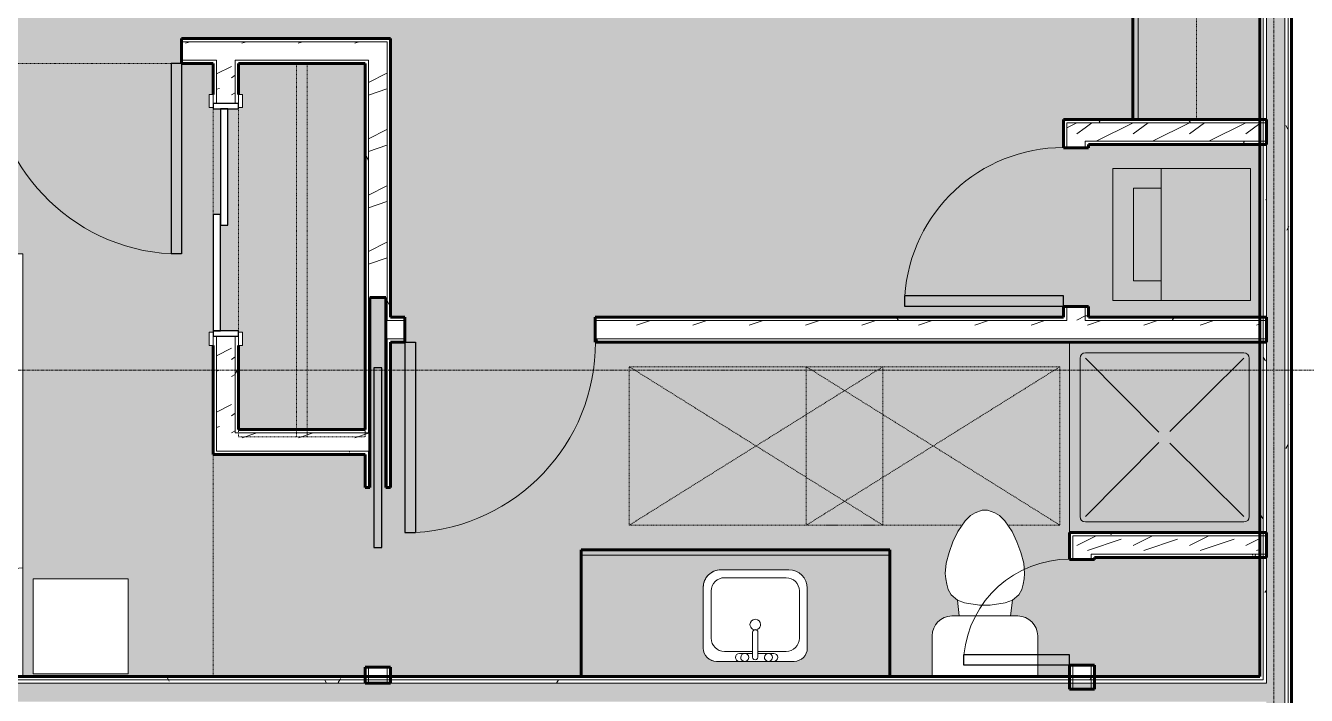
# Model space of a CAD drawing. Header units: inches. Extents: x -4105 to -1989, y 10980 to 12341.
# Drawn here: x -3717.5 to -3475.2, y 11125.6 to 11252.4 of the extents above; entities that cross this region are included whole.
import ezdxf

# ---------------------------------------------------------------- set-up
doc = ezdxf.new("R2010")
doc.units = ezdxf.units.IN
doc.header["$MEASUREMENT"] = 0
doc.linetypes.add('Dash', pattern=[0.25, 0.125, -0.125])
doc.linetypes.add('Grid Line 1_2_', pattern=[0.875, 0.5, -0.125, 0.125, -0.125])
for name, color, linetype, lineweight in [('0-1', 7, 'Continuous', 5), ('0-2', 7, 'Continuous', 9), ('A-AREA-PATT-2', 41, 'Continuous', 9), ('A-DOOR-1', 7, 'Continuous', 9), ('A-DOOR-2', 50, 'Continuous', 30), ('A-DOOR-FRAM-1', 50, 'Continuous', 30), ('A-GENM-HDLN-1', 7, 'Dash', 9), ('A-WALL', 113, 'Continuous', 18), ('A-WALL-2', 250, 'Continuous', 60), ('A-WALL-3', 10, 'Continuous', 18), ('A-WALL-PATT-1', 7, 'Continuous', 9), ('A-WALL-PATT-2', 253, 'Continuous', 9), ('A-WALL-PATT-4', 111, 'Continuous', 9), ('I-FURN-1', 7, 'Continuous', 9), ('I-FURN-HDLN-1', 7, 'Dash', 9), ('I-WALL-2', 2, 'Continuous', 60), ('P-SANR-FIXT-1', 55, 'Continuous', 9), ('P-SANR-FIXT-2', 7, 'Continuous', 9), ('Q-CASE-1', 9, 'Continuous', 9), ('Q-CASE-2', 250, 'Continuous', 60), ('Q-CASE-3', 7, 'Continuous', 9), ('Q-CASE-HDLN-1', 7, 'Dash', 9), ('S-GRID-1', 1, 'Grid Line 1_2_', 9)]:
    doc.layers.add(name, color=color, linetype=linetype, lineweight=lineweight)
pattern_1 = [(0, (0, 0), (20.48, 5.12), [0.845, -14.515, 0.845, -14.515, -81.92]), (0, (0, 0), (20.48, 5.12), [-30.72, 0.845, -29.875, 0.845, -14.515, -35.84]), (0, (0, 0), (20.48, 5.12), [-76.8, 0.845, -9.395, 0.845, -24.755]), (120, (7.68, 2.56), (-14.67405, 15.1762003), [0.845, -14.515, 0.845, -14.515, -81.92]), (120, (7.68, 2.56), (-14.67405, 15.1762003), [-30.72, 0.845, -29.875, 0.845, -14.515, -35.84]), (120, (7.68, 2.56), (-14.67405, 15.1762003), [-76.8, 0.845, -9.395, 0.845, -24.755]), (240, (10.24, 12.8), (-5.80595, -20.2962003), [0.845, -14.515, 0.845, -14.515, -81.92]), (240, (10.24, 12.8), (-5.80595, -20.2962003), [-30.72, 0.845, -29.875, 0.845, -14.515, -35.84]), (240, (10.24, 12.8), (-5.80595, -20.2962003), [-76.8, 0.845, -9.395, 0.845, -24.755])]
pattern_2 = [(216.87, (4.265, 10.662), (31.9871619, 21.32545714), [5.331, -47.981]), (206.565, (10.662, 7.464), (-10.662476, -10.6620098), [11.921, -11.921]), (198.435, (10.662, 2.132), (-21.32449365, -10.6625869), [6.744, -26.974])]
pattern_3 = [(161.57, (0.32, 0.32), (-2.560496185, -0.000537386), [0, -18.214, 2.022, 0]), (18.43, (-0.32, 0.32), (-2.560496185, 0.000537386), [0, -18.214, 2.022, 0]), (108.43, (0.32, 0.32), (1.27922091, -6.400876726), [6.07, -14.166]), (71.57, (-0.32, 0.32), (1.27922091, 6.400876726), [6.07, -14.166])]

# ---------------------------------------------------------------- blocks, each defined once
blk = doc.blocks.new('Single-Flush - 36_ x 84_-1372824-ENLARGED FLOOR PLAN - 3RD FLOOR PLAN - EAST')
at = {"layer": 'A-DOOR-1'}
blk.add_arc((18, -2.38), 36.07, 180, 266.8211, dxfattribs=at)
at = {"layer": 'A-DOOR-2'}
for p, q in [((16, -2.38), (16, -38.39)), ((18, -2.38), (16, -2.38)), ((18, -2.38), (18, -38.39)), ((18, -38.39), (16, -38.39))]:
    blk.add_line(p, q, dxfattribs=at)
blk = doc.blocks.new('Single-Flush - 36_ x 84_-1372839-ENLARGED FLOOR PLAN - 3RD FLOOR PLAN - EAST')
at = {"layer": 'A-DOOR-1'}
blk.add_arc((18, 2.37), 36.07, 93.1789, 180, dxfattribs=at)
at = {"layer": 'A-DOOR-2'}
for p, q in [((16, 2.37), (16, 38.39)), ((18, 38.39), (16, 38.39)), ((18, 2.37), (18, 38.39)), ((18, 2.37), (16, 2.37))]:
    blk.add_line(p, q, dxfattribs=at)
blk = doc.blocks.new('FOLDING_SLIDING CLOSET - 42_ x 80_-1372832-ENLARGED FLOOR PLAN - 3RD FLOOR PLAN - EAST')
at = {"layer": 'A-DOOR-1'}
for p, q in [((-21.25, 3), (-23.75, 3)), ((-23.75, 3), (-23.75, 2.25)), ((-21.25, 2.25), (-21.25, 3)), ((23.75, 3), (21.25, 3)), ((21.25, 3), (21.25, 2.25)), ((23.75, 2.25), (23.75, 3)), ((-23.75, 2.25), (-21.25, 2.25)), ((21.25, 2.25), (23.75, 2.25)), ((-21.25, -2.5), (-23.75, -2.5)), ((-23.75, -2.5), (-23.75, -3.25)), ((-23.75, -3.25), (-21.25, -3.25)), ((-21.25, -3.25), (-21.25, -2.5)), ((23.75, -2.5), (21.25, -2.5)), ((21.25, -2.5), (21.25, -3.25)), ((21.25, -3.25), (23.75, -3.25)), ((23.75, -3.25), (23.75, -2.5))]:
    blk.add_line(p, q, dxfattribs=at)
at = {"layer": 'A-DOOR-2'}
for p, q in [((1, 2.25), (-21, 2.25)), ((-21, 2.25), (-21, 0.87)), ((-21, 0.87), (1, 0.87)), ((21, 0.87), (-1, 0.87)), ((-1, 0.87), (-1, -0.5)), ((1, 0.87), (1, 2.25)), ((21, -0.5), (21, 0.87)), ((-1, -0.5), (21, -0.5))]:
    blk.add_line(p, q, dxfattribs=at)
at = {"layer": 'A-DOOR-FRAM-1'}
for p, q in [((-21, 2.25), (-22, 2.25)), ((-22, 2.25), (-22, -2.5)), ((-21, -2.5), (-21, 2.25)), ((21, 2.25), (21, -2.5)), ((22, 2.25), (21, 2.25)), ((22, -2.5), (22, 2.25)), ((-22, -2.5), (-21, -2.5)), ((21, -2.5), (22, -2.5))]:
    blk.add_line(p, q, dxfattribs=at)
blk = doc.blocks.new('Bed-Standard - King 78_ x 80_-1242963-ENLARGED FLOOR PLAN - 3RD FLOOR PLAN - EAST')
at = {"layer": 'I-FURN-1'}
for p, q in [((-28.31, 38.2), (-28.31, -41.8)), ((49.69, -41.8), (49.69, 38.2)), ((-25.31, 36.2), (-25.31, 24.2)), ((-25.31, 36.2), (46.69, 36.2)), ((46.69, 36.2), (46.69, 24.2)), ((49.69, 24.2), (-28.31, 17.63)), ((-25.31, 24.2), (46.69, 24.2)), ((-28.31, -41.8), (49.69, -41.8))]:
    blk.add_line(p, q, dxfattribs=at)
at = {"layer": 'I-FURN-HDLN-1'}
for p, q in [((-64.31, 38.2), (-64.31, -3.8)), ((73.69, -77.8), (73.69, 38.2)), ((-64.31, -49.21), (-64.31, -69.21)), ((-58.31, -77.8), (-22.31, -77.8))]:
    blk.add_line(p, q, dxfattribs=at)
blk = doc.blocks.new('Table-Night Stand - 18_ x 18_ x 24_-1352623-ENLARGED FLOOR PLAN - 3RD FLOOR PLAN - EAST')
at = {"layer": 'I-FURN-1'}
for p, q in [((18.15, 18), (0.15, 18)), ((0.15, 18), (0.15, 0)), ((18.15, 0), (18.15, 18)), ((0.15, 0), (18.15, 0))]:
    blk.add_line(p, q, dxfattribs=at)
blk = doc.blocks.new('Stacked Washer and Dryer - 26_x25_ - Private-1372850-ENLARGED FLOOR PLAN - 3RD FLOOR PLAN - EAST')
at = {"layer": 'P-SANR-FIXT-1'}
blk.add_hatch(color=256, dxfattribs=at).paths.add_polyline_path([(26, 12.5), (0, 12.5), (0, -12.5), (26, -12.5)], flags=0)
at = {"layer": 'P-SANR-FIXT-2'}
for p, q in [((0, 12.5), (26, 12.5)), ((0, 12.5), (0, -12.5)), ((16.90625, -12.5), (16.90625, 12.5)), ((26, 12.5), (26, -12.5)), ((22.09375, 8.75), (16.90625, 8.75)), ((22.09375, -8.75), (22.09375, 8.75)), ((16.90625, -8.75), (22.09375, -8.75)), ((26, -12.5), (0, -12.5))]:
    blk.add_line(p, q, dxfattribs=at)
blk = doc.blocks.new('OD_CW_Closet - OD_CW_Closet-1912361-ENLARGED FLOOR PLAN - 3RD FLOOR PLAN - EAST')
at = {"layer": 'Q-CASE-HDLN-1'}
for p, q in [((71.4, 24), (0.74, 24)), ((0.74, 24), (0.74, 0)), ((71.4, 0), (71.4, 24)), ((0.74, 13), (71.4, 13)), ((0.74, 11), (71.4, 11)), ((0.74, 0), (6.57, 0)), ((9.32, 0), (51.32, 0)), ((54.07, 0), (71.4, 0))]:
    blk.add_line(p, q, dxfattribs=at)
blk = doc.blocks.new('Pocket_Door_2385 - 34_ x 80_-1722045-ENLARGED FLOOR PLAN - 3RD FLOOR PLAN - EAST')
at = {"layer": 'A-DOOR-2'}
for p, q in [((-39.67, 0.75), (-39.67, -0.75)), ((-5.67, 0.75), (-39.67, 0.75)), ((-5.67, -0.75), (-5.67, 0.75)), ((-39.67, -0.75), (-5.67, -0.75))]:
    blk.add_line(p, q, dxfattribs=at)
blk = doc.blocks.new('Single-Flush - 30_ x 80_-1421383-ENLARGED FLOOR PLAN - 3RD FLOOR PLAN - EAST')
at = {"layer": 'A-DOOR-1'}
blk.add_arc((15, -2.375), 30.067, 180, 266.18593, dxfattribs=at)
at = {"layer": 'A-DOOR-2'}
for p, q in [((13, -2.375), (13, -32.375)), ((15, -2.375), (13, -2.375)), ((15, -2.375), (15, -32.375)), ((15, -32.375), (13, -32.375))]:
    blk.add_line(p, q, dxfattribs=at)
blk = doc.blocks.new('M_Sink Vanity-Square - 500 x 440mm-1352614-ENLARGED FLOOR PLAN - 3RD FLOOR PLAN - EAST')
at = {"layer": 'P-SANR-FIXT-2'}
for p, q in [((7.96, 7.09), (-6.72, 7.09)), ((7.96, 7.09), (-6.72, 7.09)), ((0.12, 5.22), (-5.22, 5.22)), ((3.62, 7.09), (-2.88, 7.09)), ((-2.88, 5.59), (0.12, 5.59)), ((0.12, 6.33), (0.12, 1.59)), ((1.12, 6.33), (1.12, 1.59)), ((1.12, 5.59), (3.62, 5.59)), ((6.46, 5.22), (1.12, 5.22)), ((-9.22, 4.59), (-9.22, -6.73)), ((-9.22, 4.59), (-9.22, -6.73)), ((-7.72, 2.72), (-7.72, -6.23)), ((8.96, -6.23), (8.96, 2.72)), ((10.46, -6.91), (10.46, 4.59)), ((10.46, -6.91), (10.46, 4.59)), ((-5.22, -8.73), (6.46, -8.73)), ((-5.72, -10.23), (7.14, -10.23)), ((-5.72, -10.23), (7.14, -10.23))]:
    blk.add_line(p, q, dxfattribs=at)
for centre, radius, start, end in [((-6.72, 4.59), 2.5, 90, 180), ((-6.72, 4.59), 2.5, 90, 180), ((-5.22, 2.72), 2.5, 90, 180), ((-2.88, 6.34), 0.75, 90, 270), ((-1.88, 6.34), 0.75, 360, 180), ((-1.88, 6.34), 0.75, 180, 0), ((0.62, 6.33), 0.5, 360, 180), ((2.62, 6.34), 0.75, 360, 180), ((2.62, 6.34), 0.75, 180, 360), ((3.62, 6.34), 0.75, 270, 90), ((6.46, 2.72), 2.5, 0, 90), ((7.96, 4.59), 2.5, 0, 90), ((7.96, 4.59), 2.5, 360, 90), ((0.62, 0.13), 1, 360, 180), ((0.62, 0.13), 1, 180, 0), ((0.62, 1.59), 0.5, 180, 0), ((-5.72, -6.73), 3.5, 180, 270), ((-5.72, -6.73), 3.5, 180, 270), ((-5.22, -6.23), 2.5, 180, 270), ((6.46, -6.23), 2.5, 270, 0), ((7.14, -6.91), 3.32, 270, 360), ((7.14, -6.91), 3.32, 270, 0)]:
    blk.add_arc(centre, radius, start, end, dxfattribs=at)
blk = doc.blocks.new('Toilet-Domestic-3D - Toilet-Domestic-3D-V18-ENLARGED FLOOR PLAN - 3RD FLOOR PLAN - EAST')
at = {"layer": 'P-SANR-FIXT-2'}
for p, q in [((-5.13, 8), (-3.74, 10)), ((-3.74, 10), (-2.74, 11)), ((-2.74, 11), (-1.87, 11.5)), ((-1.87, 11.5), (-0.5, 12)), ((-0.5, 12), (0.5, 12)), ((0.5, 12), (1.87, 11.5)), ((1.87, 11.5), (2.74, 11)), ((2.74, 11), (3.74, 10)), ((3.74, 10), (5.13, 8)), ((-6.06, 6), (-5.13, 8)), ((5.13, 8), (6.06, 6)), ((-6.79, 4), (-6.06, 6)), ((6.06, 6), (6.79, 4)), ((-7.33, 1.99), (-6.79, 4)), ((6.79, 4), (7.33, 1.99)), ((-7.5, 0), (-7.33, 1.99)), ((7.33, 1.99), (7.5, 0)), ((-7.41, -1), (-7.5, 0)), ((-7.24, -2), (-7.41, -1)), ((-6.97, -3), (-7.24, -2)), ((7.24, -2), (6.97, -3)), ((7.41, -1), (7.24, -2)), ((7.5, 0), (7.41, -1)), ((-6.4, -4), (-6.97, -3)), ((-5.21, -5), (-6.4, -4)), ((6.4, -4), (5.21, -5)), ((6.97, -3), (6.4, -4)), ((-3.84, -5.5), (-5.21, -5)), ((-4.86, -8.02), (-5.21, -5)), ((-1, -6), (-3.84, -5.5)), ((1, -6), (-1, -6)), ((3.84, -5.5), (1, -6)), ((5.21, -5), (3.84, -5.5)), ((4.86, -8.02), (5.21, -5)), ((6.25, -8.02), (-6.25, -8.02)), ((-9.98, -11.75), (-9.98, -19.48)), ((9.98, -19.48), (9.98, -11.75))]:
    blk.add_line(p, q, dxfattribs=at)
for centre, start, end in [((-6.25, -11.75), 90, 180), ((6.25, -11.75), 0, 90)]:
    blk.add_arc(centre, 3.73, start, end, dxfattribs=at)
blk = doc.blocks.new('OD_CW_Base Cabinet - OD_CW_Base Cabinet-V27-ENLARGED FLOOR PLAN - 3RD FLOOR PLAN - EAST')
at = {"layer": 'Q-CASE-1'}
blk.add_hatch(color=256, dxfattribs=at).paths.add_polyline_path([(59.14, -1), (59.14, 0), (0.74, 0), (0.74, -1), (34.14, -1)], flags=0)
h = blk.add_hatch(color=256, dxfattribs=at)
h.paths.add_polyline_path([(0.74, -24), (59.14, -24), (59.14, -1), (0.74, -1), (0.74, -21.13)], flags=0)
h.paths.add_polyline_path([(34.14, -21.13), (26.35, -21.13), (25.7, -21.04), (25.1, -20.79), (24.58, -20.39), (24.18, -19.88), (23.93, -19.27), (23.85, -18.63), (23.85, -7.12), (23.96, -6.26), (24.29, -5.46), (24.82, -4.77), (25.51, -4.25), (26.35, -3.91), (27.17, -3.8), (40.03, -3.8), (41.03, -3.96), (41.78, -4.27), (42.51, -4.83), (43.06, -5.55), (43.41, -6.4), (43.53, -7.3), (43.53, -18.63), (43.45, -19.27), (43.2, -19.88), (42.8, -20.39), (42.28, -20.79), (41.68, -21.04), (41.03, -21.13), (40.03, -21.13)], flags=0)
at = {"layer": 'Q-CASE-2'}
for p, q in [((0.74, -24), (0.74, 0)), ((0.74, 0), (59.14, 0)), ((59.14, 0), (59.14, -24))]:
    blk.add_line(p, q, dxfattribs=at)
at = {"layer": 'Q-CASE-3'}
for p, q in [((0.74, -1), (0.74, 0)), ((0.74, 0), (59.14, 0)), ((59.14, -1), (0.74, -1)), ((0.74, -24), (0.74, -1)), ((0.74, -1), (59.14, -1)), ((59.14, 0), (59.14, -1)), ((59.14, -1), (59.14, -24))]:
    blk.add_line(p, q, dxfattribs=at)
blk = doc.blocks.new('Shower Base-3D - 36_ x 36_-1586087-ENLARGED FLOOR PLAN - 3RD FLOOR PLAN - EAST')
at = {"layer": 'P-SANR-FIXT-2'}
for p, q in [((-18, 18), (-18, -18)), ((-16, -15), (-16, 15)), ((-15, 16), (15, 16)), ((-1.12, 1), (-15, 15)), ((0.97, 1.14), (15, 15)), ((16, 15), (16, -15)), ((-1.13, -0.98), (-15, -15)), ((1.01, -1.11), (15, -15)), ((15, -16), (-15, -16))]:
    blk.add_line(p, q, dxfattribs=at)
for centre, start, end in [((-15, 15), 90, 180), ((15, 15), 360, 90), ((-15, -15), 180, 270), ((15, -15), 270, 0)]:
    blk.add_arc(centre, 1, start, end, dxfattribs=at)
blk = doc.blocks.new('Single-Flush - CLOSET-1720256-ENLARGED FLOOR PLAN - 3RD FLOOR PLAN - EAST')
at = {"layer": 'A-DOOR-1'}
blk.add_arc((10, -2.38), 20.07, 180, 264.2799, dxfattribs=at)
at = {"layer": 'A-DOOR-2'}
for p, q in [((8, -2.38), (8, -22.34)), ((10, -2.38), (8, -2.38)), ((10, -2.38), (10, -22.34)), ((10, -22.34), (8, -22.34))]:
    blk.add_line(p, q, dxfattribs=at)
blk = doc.blocks.new('ADA Clearances - 30_x48_-1721104-ENLARGED FLOOR PLAN - 3RD FLOOR PLAN - EAST')
at = {"layer": 'A-GENM-HDLN-1'}
for p, q in [((15, 24), (-15, -24)), ((-15, 24), (15, -24)), ((-15, -5.48), (-15, 24)), ((-15, 24), (15, 24)), ((15, 24), (15, -24)), ((-15, -24), (-15, -14.12)), ((15, -24), (-15, -24))]:
    blk.add_line(p, q, dxfattribs=at)
blk = doc.blocks.new('ADA Clearances - 30_x48_-V6-ENLARGED FLOOR PLAN - 3RD FLOOR PLAN - EAST')
at = {"layer": 'A-GENM-HDLN-1'}
for p, q in [((15, 24), (-15, -24)), ((-15, 24), (15, -24)), ((-15, -24), (-15, 24)), ((-15, 24), (15, 24)), ((15, 24), (15, -24)), ((15, -24), (-15, -24))]:
    blk.add_line(p, q, dxfattribs=at)
blk = doc.blocks.new('OD_CW_Base Cabinet - OD_CW_Base Cabinet-2252122-ENLARGED FLOOR PLAN - 3RD FLOOR PLAN - EAST')
at = {"layer": 'Q-CASE-1'}
h = blk.add_hatch(color=256, dxfattribs=at)
h.paths.add_polyline_path([(93.67, 24), (59.2, 24), (59.2, 1), (93.67, 1), (93.67, 18.64)], flags=0)
h.paths.add_polyline_path([(35.2, 24), (0.74, 24), (0.74, 1), (35.2, 1), (35.2, 22)], flags=0)
h = blk.add_hatch(color=256, dxfattribs=at)
h.paths.add_polyline_path([(93.67, 0), (93.67, 1), (59.2, 1), (59.2, 0)], flags=0)
h.paths.add_polyline_path([(35.2, 0), (35.2, 1), (0.74, 1), (0.74, 0)], flags=0)
at = {"layer": 'Q-CASE-2'}
for p, q in [((0.74, 24), (0.74, 22)), ((0.74, 0), (35.2, 0)), ((59.2, 0), (93.67, 0))]:
    blk.add_line(p, q, dxfattribs=at)
at = {"layer": 'Q-CASE-3'}
for p, q in [((0.74, 22), (0.74, 24)), ((0.74, 1), (35.2, 1)), ((35.2, 1), (0.74, 1)), ((35.2, 0), (0.74, 0)), ((59.2, 1), (93.67, 1)), ((93.67, 1), (59.2, 1)), ((93.67, 0), (59.2, 0))]:
    blk.add_line(p, q, dxfattribs=at)
blk = doc.blocks.new('OD_CW_Upper Cabinet - OD_CW_Upper Cabinet-2252152-ENLARGED FLOOR PLAN - 3RD FLOOR PLAN - EAST')
at = {"layer": 'Q-CASE-HDLN-1'}
for p, q in [((0.74, -24), (0.74, -12)), ((0.74, -12), (93.67, -12)), ((93.67, -12), (93.67, -24)), ((93.67, -24), (0.74, -24))]:
    blk.add_line(p, q, dxfattribs=at)
blk = doc.blocks.new('CTR - 1st Phase - Unit Layouts_rvt-1-ENLARGED FLOOR PLAN - 3RD FLOOR PLAN - EAST')
at = {"layer": 'A-WALL-PATT-1'}
h = blk.add_hatch(dxfattribs=at)
h.set_pattern_fill('FP_1', color=256, style=0, pattern_type=2)
h.set_pattern_definition(pattern_1)
h.paths.add_polyline_path([(-3824.88, 11249.31), (-3723.96, 11249.31), (-3723.96, 11249.94), (-3852.47, 11249.94), (-3852.47, 11249.31), (-3828.22, 11249.31)], flags=0)
h.paths.add_polyline_path([(-3652.59, 11249.31), (-3648.46, 11249.31), (-3648.46, 11249.94), (-3687.96, 11249.94), (-3687.96, 11249.31), (-3677.84, 11249.31)], flags=0)
h = blk.add_hatch(dxfattribs=at)
h.set_pattern_fill('FP_1', color=256, style=0, pattern_type=2)
h.set_pattern_definition(pattern_1)
h.paths.add_polyline_path([(-3648.46, 11129.19), (-3648.46, 11130.94), (-3649.09, 11130.94), (-3649.09, 11129.19), (-3648.73, 11129.19)], flags=0)
h.paths.add_polyline_path([(-3648.46, 11164.94), (-3648.46, 11193.08), (-3649.09, 11193.08), (-3649.09, 11164.94)], flags=0)
h.paths.add_polyline_path([(-3648.46, 11196.58), (-3648.46, 11249.31), (-3649.09, 11249.31), (-3649.09, 11196.58), (-3649.06, 11196.58)], flags=0)
h = blk.add_hatch(dxfattribs=at)
h.set_pattern_fill('FP_1', color=256, style=0, pattern_type=2)
h.set_pattern_definition(pattern_1)
h.paths.add_polyline_path([(-3763.81, 11245.19), (-3723.96, 11245.19), (-3723.96, 11245.81), (-3852.47, 11245.81), (-3852.47, 11245.19), (-3795.96, 11245.19)], flags=0)
h.paths.add_polyline_path([(-3681.96, 11245.19), (-3681.34, 11245.19), (-3681.34, 11245.81), (-3687.96, 11245.81), (-3687.96, 11245.19)], flags=0)
h.paths.add_polyline_path([(-3652.59, 11245.19), (-3652.59, 11245.81), (-3677.84, 11245.81), (-3677.84, 11245.19), (-3653.21, 11245.19)], flags=0)
h = blk.add_hatch(dxfattribs=at)
h.set_pattern_fill('FP_1', color=256, style=0, pattern_type=2)
h.set_pattern_definition(pattern_1)
h.paths.add_polyline_path([(-3677.84, 11175.31), (-3677.21, 11175.31), (-3677.21, 11193.61), (-3677.84, 11193.61), (-3677.84, 11175.94)], flags=0)
h.paths.add_polyline_path([(-3677.84, 11237.61), (-3677.21, 11237.61), (-3677.21, 11245.19), (-3677.84, 11245.19), (-3677.84, 11239.36)], flags=0)
h = blk.add_hatch(dxfattribs=at)
h.set_pattern_fill('FP_1', color=256, style=0, pattern_type=2)
h.set_pattern_definition(pattern_1)
h.paths.add_polyline_path([(-3652.59, 11129.19), (-3652.59, 11130.94), (-3653.21, 11130.94), (-3653.21, 11129.19), (-3652.85, 11129.19)], flags=0)
h.paths.add_polyline_path([(-3653.21, 11164.94), (-3652.59, 11164.94), (-3652.59, 11171.81), (-3653.21, 11171.81), (-3653.21, 11171.19)], flags=0)
h.paths.add_polyline_path([(-3652.72, 11175.31), (-3652.59, 11175.31), (-3652.59, 11245.19), (-3653.21, 11245.19), (-3653.21, 11175.31)], flags=0)
h = blk.add_hatch(dxfattribs=at)
h.set_pattern_fill('FP_1', color=256, style=0, pattern_type=2)
h.set_pattern_definition(pattern_1)
h.paths.add_polyline_path([(-3520.5, 11233.98), (-3483.97, 11233.98), (-3483.97, 11234.61), (-3520.5, 11234.61)], flags=0)
h = blk.add_hatch(dxfattribs=at)
h.set_pattern_fill('FP_1', color=256, style=0, pattern_type=2)
h.set_pattern_definition(pattern_1)
h.paths.add_polyline_path([(-3516.37, 11197.2), (-3516.37, 11199.23), (-3517, 11199.23), (-3517, 11197.2)], flags=0)
h.paths.add_polyline_path([(-3516.37, 11229.23), (-3516.37, 11230.48), (-3517, 11230.48), (-3517, 11229.23)], flags=0)
h = blk.add_hatch(dxfattribs=at)
h.set_pattern_fill('FP_1', color=256, style=0, pattern_type=2)
h.set_pattern_definition(pattern_1)
h.paths.add_polyline_path([(-3492.25, 11229.86), (-3483.97, 11229.86), (-3483.97, 11230.48), (-3516.37, 11230.48), (-3516.37, 11229.86), (-3506.97, 11229.86)], flags=0)
h = blk.add_hatch(dxfattribs=at)
h.set_pattern_fill('FP_1', color=256, style=0, pattern_type=2)
h.set_pattern_definition(pattern_1)
h.paths.add_polyline_path([(-3648.46, 11196.58), (-3645.72, 11196.58), (-3645.72, 11197.2), (-3648.46, 11197.2)], flags=0)
h.paths.add_polyline_path([(-3492.25, 11196.58), (-3483.97, 11196.6), (-3483.97, 11197.2), (-3517, 11197.2), (-3517, 11196.58), (-3506.97, 11196.58)], flags=0)
h.paths.add_polyline_path([(-3609.72, 11196.58), (-3520.5, 11196.58), (-3520.5, 11197.2), (-3609.72, 11197.2)], flags=0)
h = blk.add_hatch(dxfattribs=at)
h.set_pattern_fill('FP_1', color=256, style=0, pattern_type=2)
h.set_pattern_definition(pattern_1)
h.paths.add_polyline_path([(-3517, 11192.45), (-3483.97, 11192.45), (-3483.97, 11193.08), (-3609.72, 11193.08), (-3609.72, 11192.45), (-3519.54, 11192.45)], flags=0)
h.paths.add_polyline_path([(-3645.72, 11192.45), (-3645.72, 11193.08), (-3648.46, 11193.08), (-3648.46, 11192.45)], flags=0)
h = blk.add_hatch(dxfattribs=at)
h.set_pattern_fill('FP_1', color=256, style=0, pattern_type=2)
h.set_pattern_definition(pattern_1)
h.paths.add_polyline_path([(-3653.21, 11171.19), (-3653.21, 11171.81), (-3681.34, 11171.81), (-3681.32, 11171.19), (-3672.21, 11171.19)], flags=0)
h = blk.add_hatch(dxfattribs=at)
h.set_pattern_fill('FP_1', color=256, style=0, pattern_type=2)
h.set_pattern_definition(pattern_1)
h.paths.add_polyline_path([(-3515.85, 11155.83), (-3483.97, 11155.83), (-3483.97, 11156.45), (-3519.97, 11156.45), (-3519.97, 11155.83), (-3519.35, 11155.83)], flags=0)
h = blk.add_hatch(dxfattribs=at)
h.set_pattern_fill('FP_1', color=256, style=0, pattern_type=2)
h.set_pattern_definition(pattern_1)
h.paths.add_polyline_path([(-3493.69, 11151.7), (-3483.97, 11151.7), (-3483.97, 11152.33), (-3515.85, 11152.33), (-3515.85, 11151.7), (-3509.35, 11151.7)], flags=0)
h = blk.add_hatch(dxfattribs=at)
h.set_pattern_fill('FP_1', color=256, style=0, pattern_type=2)
h.set_pattern_definition(pattern_1)
h.paths.add_polyline_path([(-3515.22, 11129.19), (-3515.22, 11131.33), (-3515.85, 11131.33), (-3515.85, 11129.19), (-3515.55, 11129.19)], flags=0)
h.paths.add_polyline_path([(-3515.85, 11151.33), (-3515.22, 11151.33), (-3515.22, 11151.7), (-3515.85, 11151.7)], flags=0)
at = {"layer": 'A-WALL-PATT-2'}
h = blk.add_hatch(dxfattribs=at)
h.set_pattern_fill('FP_2', color=256, style=0, pattern_type=2)
h.set_pattern_definition(pattern_2)
h.paths.add_polyline_path([(-3723.96, 11245.81), (-3723.96, 11249.31), (-3852.47, 11249.31), (-3852.47, 11245.81), (-3763.81, 11245.81)], flags=0)
h.paths.add_polyline_path([(-3687.96, 11245.81), (-3649.09, 11245.81), (-3649.09, 11249.31), (-3687.96, 11249.31)], flags=0)
h = blk.add_hatch(dxfattribs=at)
h.set_pattern_fill('FP_2', color=256, style=0, pattern_type=2)
h.set_pattern_definition(pattern_2)
h.paths.add_polyline_path([(-3681.34, 11171.81), (-3677.84, 11171.81), (-3677.84, 11193.61), (-3681.34, 11193.61), (-3681.34, 11175.31)], flags=0)
h.paths.add_polyline_path([(-3679.21, 11237.61), (-3677.84, 11237.61), (-3677.84, 11245.81), (-3681.34, 11245.81), (-3681.34, 11237.61), (-3680.59, 11237.61)], flags=0)
h = blk.add_hatch(dxfattribs=at)
h.set_pattern_fill('FP_2', color=256, style=0, pattern_type=2)
h.set_pattern_definition(pattern_2)
h.paths.add_polyline_path([(-3649.09, 11129.19), (-3649.09, 11130.94), (-3652.59, 11130.94), (-3652.59, 11129.19), (-3650.55, 11129.19)], flags=0)
h.paths.add_polyline_path([(-3649.09, 11164.94), (-3649.1, 11245.81), (-3652.59, 11245.81), (-3652.59, 11164.94), (-3652.34, 11164.94), (-3652.34, 11200.94), (-3649.34, 11200.94), (-3649.34, 11164.94)], flags=0)
h = blk.add_hatch(dxfattribs=at)
h.set_pattern_fill('FP_2', color=256, style=0, pattern_type=2)
h.set_pattern_definition(pattern_2)
h.paths.add_polyline_path([(-3517, 11196.58), (-3517, 11199.23), (-3520.5, 11199.23), (-3520.5, 11196.58), (-3519.54, 11196.58)], flags=0)
h.paths.add_polyline_path([(-3519.54, 11229.23), (-3517, 11229.23), (-3517, 11233.98), (-3520.5, 11233.98), (-3520.5, 11229.23)], flags=0)
h = blk.add_hatch(dxfattribs=at)
h.set_pattern_fill('FP_2', color=256, style=0, pattern_type=2)
h.set_pattern_definition(pattern_2)
h.paths.add_polyline_path([(-3511.75, 11230.48), (-3483.97, 11230.48), (-3483.97, 11233.98), (-3517, 11233.98), (-3517, 11230.48), (-3516.37, 11230.48)], flags=0)
h = blk.add_hatch(dxfattribs=at)
h.set_pattern_fill('FP_2', color=256, style=0, pattern_type=2)
h.set_pattern_definition(pattern_2)
h.paths.add_polyline_path([(-3645.72, 11193.08), (-3645.72, 11196.58), (-3649.09, 11196.58), (-3649.09, 11193.08), (-3648.46, 11193.08)], flags=0)
h.paths.add_polyline_path([(-3609.72, 11193.08), (-3482.72, 11193.08), (-3483.97, 11193.2), (-3483.97, 11196.58), (-3609.72, 11196.58), (-3609.72, 11194.22)], flags=0)
h = blk.add_hatch(dxfattribs=at)
h.set_pattern_fill('FP_2', color=256, style=0, pattern_type=2)
h.set_pattern_definition(pattern_2)
h.paths.add_polyline_path([(-3653.21, 11171.81), (-3652.59, 11171.81), (-3652.59, 11175.31), (-3677.84, 11175.31), (-3677.84, 11171.81), (-3672.21, 11171.81)], flags=0)
h = blk.add_hatch(dxfattribs=at)
h.set_pattern_fill('FP_2', color=256, style=0, pattern_type=2)
h.set_pattern_definition(pattern_2)
h.paths.add_polyline_path([(-3515.85, 11152.33), (-3483.97, 11152.33), (-3483.97, 11155.83), (-3519.35, 11155.83), (-3519.35, 11152.33)], flags=0)
h = blk.add_hatch(dxfattribs=at)
h.set_pattern_fill('FP_2', color=256, style=0, pattern_type=2)
h.set_pattern_definition(pattern_2)
h.paths.add_polyline_path([(-3515.85, 11129.19), (-3515.85, 11131.33), (-3519.35, 11131.33), (-3519.35, 11129.19), (-3517.69, 11129.19)], flags=0)
h.paths.add_polyline_path([(-3515.85, 11151.33), (-3515.85, 11152.33), (-3519.35, 11152.33), (-3519.35, 11151.33), (-3516.58, 11151.33)], flags=0)
at = {"layer": 'A-WALL-2'}
for p, q in [((-3648.46, 11249.94), (-3687.96, 11249.94)), ((-3687.96, 11249.94), (-3687.96, 11245.19)), ((-3648.46, 11249.31), (-3648.46, 11249.94)), ((-3648.46, 11245.19), (-3648.46, 11249.31)), ((-3687.96, 11245.19), (-3681.96, 11245.19)), ((-3681.96, 11245.19), (-3681.96, 11239.36)), ((-3677.21, 11245.19), (-3653.21, 11245.19)), ((-3677.21, 11239.36), (-3677.21, 11245.19)), ((-3653.21, 11245.19), (-3653.21, 11175.94)), ((-3648.46, 11197.2), (-3648.46, 11245.19)), ((-3520.5, 11234.61), (-3521.12, 11234.61)), ((-3521.12, 11234.61), (-3521.12, 11229.23)), ((-3516.37, 11234.61), (-3520.5, 11234.61)), ((-3482.72, 11234.61), (-3516.37, 11234.61)), ((-3482.72, 11229.86), (-3482.72, 11234.61)), ((-3521.12, 11229.23), (-3516.37, 11229.23)), ((-3516.37, 11229.23), (-3516.37, 11229.86)), ((-3516.37, 11229.86), (-3482.72, 11229.86)), ((-3652.34, 11164.94), (-3652.34, 11200.94)), ((-3652.34, 11200.94), (-3649.34, 11200.94)), ((-3649.34, 11200.94), (-3649.34, 11164.94)), ((-3516.37, 11199.23), (-3521.12, 11199.23)), ((-3521.12, 11199.23), (-3521.12, 11197.2)), ((-3516.37, 11197.2), (-3516.37, 11199.23)), ((-3645.72, 11197.2), (-3648.46, 11197.2)), ((-3645.72, 11192.45), (-3645.72, 11197.2)), ((-3521.12, 11197.2), (-3609.72, 11197.2)), ((-3609.72, 11197.2), (-3609.72, 11192.45)), ((-3482.72, 11197.2), (-3516.37, 11197.2)), ((-3482.72, 11192.45), (-3482.72, 11197.2)), ((-3681.96, 11191.86), (-3681.96, 11171.19)), ((-3677.21, 11175.94), (-3677.21, 11191.86)), ((-3648.46, 11192.45), (-3645.72, 11192.45)), ((-3648.46, 11164.94), (-3648.46, 11192.45)), ((-3609.72, 11192.45), (-3482.72, 11192.45)), ((-3653.21, 11175.94), (-3677.21, 11175.94)), ((-3681.96, 11171.19), (-3681.34, 11171.19)), ((-3681.34, 11171.19), (-3677.21, 11171.19)), ((-3677.21, 11171.19), (-3653.21, 11171.19)), ((-3653.21, 11171.19), (-3653.21, 11164.94)), ((-3653.21, 11164.94), (-3652.34, 11164.94)), ((-3649.34, 11164.94), (-3648.46, 11164.94)), ((-3482.72, 11156.45), (-3519.97, 11156.45)), ((-3519.97, 11156.45), (-3519.97, 11155.83)), ((-3482.72, 11151.7), (-3482.72, 11156.45)), ((-3519.97, 11155.83), (-3519.97, 11151.7)), ((-3519.97, 11151.7), (-3519.97, 11151.33)), ((-3519.97, 11151.33), (-3515.22, 11151.33)), ((-3515.22, 11151.7), (-3482.72, 11151.7)), ((-3515.22, 11151.33), (-3515.22, 11151.7)), ((-3648.46, 11130.94), (-3653.21, 11130.94)), ((-3653.21, 11130.94), (-3653.21, 11127.94)), ((-3648.46, 11127.94), (-3648.46, 11130.94)), ((-3515.22, 11131.33), (-3519.97, 11131.33)), ((-3519.97, 11131.33), (-3519.97, 11126.81)), ((-3515.22, 11126.81), (-3515.22, 11131.33)), ((-3653.21, 11127.94), (-3648.46, 11127.94)), ((-3519.97, 11126.81), (-3515.22, 11126.81))]:
    blk.add_line(p, q, dxfattribs=at)
at = {"layer": 'A-WALL-3'}
for p, q in [((-3649.09, 11249.31), (-3687.96, 11249.31)), ((-3649.09, 11249.31), (-3649.09, 11245.81)), ((-3681.34, 11245.81), (-3687.96, 11245.81)), ((-3681.34, 11245.81), (-3681.34, 11245.19)), ((-3652.59, 11245.81), (-3677.84, 11245.81)), ((-3677.84, 11245.81), (-3677.84, 11245.19)), ((-3652.59, 11245.81), (-3652.59, 11245.19)), ((-3649.09, 11245.81), (-3649.09, 11245.19)), ((-3681.34, 11237.61), (-3681.34, 11245.19)), ((-3677.84, 11237.61), (-3677.84, 11245.19)), ((-3652.59, 11245.19), (-3652.59, 11175.31)), ((-3649.09, 11245.19), (-3649.09, 11196.58)), ((-3520.5, 11233.98), (-3520.5, 11229.23)), ((-3520.5, 11233.98), (-3517, 11233.98)), ((-3517, 11233.98), (-3516.37, 11233.98)), ((-3482.72, 11233.98), (-3516.37, 11233.98)), ((-3517, 11230.48), (-3517, 11229.23)), ((-3517, 11230.48), (-3516.37, 11230.48)), ((-3482.72, 11230.48), (-3516.37, 11230.48)), ((-3520.5, 11199.23), (-3520.5, 11197.2)), ((-3517, 11199.23), (-3517, 11197.2)), ((-3649.09, 11196.58), (-3648.46, 11196.58)), ((-3649.09, 11196.58), (-3648.46, 11196.58)), ((-3645.72, 11196.58), (-3648.46, 11196.58)), ((-3520.5, 11196.58), (-3609.72, 11196.58)), ((-3520.5, 11197.2), (-3520.5, 11196.58)), ((-3517, 11197.2), (-3517, 11196.58)), ((-3482.72, 11196.58), (-3517, 11196.58)), ((-3681.34, 11171.81), (-3681.34, 11193.61)), ((-3677.84, 11175.31), (-3677.84, 11193.61)), ((-3649.09, 11193.08), (-3648.46, 11193.08)), ((-3649.09, 11193.08), (-3649.09, 11164.94)), ((-3648.46, 11193.08), (-3649.09, 11193.08)), ((-3645.72, 11193.08), (-3648.46, 11193.08)), ((-3482.72, 11193.08), (-3609.72, 11193.08)), ((-3677.21, 11175.31), (-3677.84, 11175.31)), ((-3653.21, 11175.31), (-3677.21, 11175.31)), ((-3653.21, 11175.31), (-3652.59, 11175.31)), ((-3677.84, 11171.81), (-3681.34, 11171.81)), ((-3677.21, 11171.81), (-3677.84, 11171.81)), ((-3653.21, 11171.81), (-3677.21, 11171.81)), ((-3653.21, 11171.81), (-3652.59, 11171.81)), ((-3652.59, 11171.81), (-3652.59, 11164.94)), ((-3519.35, 11155.83), (-3482.72, 11155.83)), ((-3519.35, 11152.33), (-3519.35, 11155.83)), ((-3519.35, 11151.7), (-3519.35, 11152.33)), ((-3519.35, 11151.7), (-3519.35, 11151.33)), ((-3515.85, 11152.33), (-3515.85, 11151.7)), ((-3515.85, 11152.33), (-3482.72, 11152.33)), ((-3515.85, 11151.7), (-3515.85, 11152.33)), ((-3515.85, 11151.7), (-3515.85, 11151.33)), ((-3652.59, 11130.94), (-3652.59, 11127.94)), ((-3649.09, 11130.94), (-3649.09, 11127.94)), ((-3519.35, 11131.33), (-3519.35, 11126.81)), ((-3515.85, 11131.33), (-3515.85, 11126.81))]:
    blk.add_line(p, q, dxfattribs=at)
at = {"layer": '0-2'}
for name, p, rotation in [('OD_CW_Base Cabinet - OD_CW_Base Cabinet-2252122-ENLARGED FLOOR PLAN - 3RD FLOOR PLAN - EAST', (-3507.97, 11328.28), 270.0000000000005), ('OD_CW_Upper Cabinet - OD_CW_Upper Cabinet-2252152-ENLARGED FLOOR PLAN - 3RD FLOOR PLAN - EAST', (-3507.97, 11233.87), 90.00000000000357), ('Bed-Standard - King 78_ x 80_-1242963-ENLARGED FLOOR PLAN - 3RD FLOOR PLAN - EAST', (-3746.28, 11167.39), 180), ('OD_CW_Closet - OD_CW_Closet-1912361-ENLARGED FLOOR PLAN - 3RD FLOOR PLAN - EAST', (-3677.21, 11245.93), 270.0000000000016), ('FOLDING_SLIDING CLOSET - 42_ x 80_-1372832-ENLARGED FLOOR PLAN - 3RD FLOOR PLAN - EAST', (-3679.71, 11215.61), 90.00000000000375), ('Single-Flush - 30_ x 80_-1421383-ENLARGED FLOOR PLAN - 3RD FLOOR PLAN - EAST', (-3518.75, 11214.23), 270), ('Stacked Washer and Dryer - 26_x25_ - Private-1372850-ENLARGED FLOOR PLAN - 3RD FLOOR PLAN - EAST', (-3485.75, 11212.83), 180), ('Single-Flush - 36_ x 84_-1372839-ENLARGED FLOOR PLAN - 3RD FLOOR PLAN - EAST', (-3627.72, 11194.83), 180), ('ADA Clearances - 30_x48_-V6-ENLARGED FLOOR PLAN - 3RD FLOOR PLAN - EAST', (-3579.27, 11172.83), 89.9999999999678), ('ADA Clearances - 30_x48_-1721104-ENLARGED FLOOR PLAN - 3RD FLOOR PLAN - EAST', (-3545.77, 11172.83), 89.9999999999678), ('Pocket_Door_2385 - 34_ x 80_-1722045-ENLARGED FLOOR PLAN - 3RD FLOOR PLAN - EAST', (-3650.84, 11147.94), 270), ('Single-Flush - CLOSET-1720256-ENLARGED FLOOR PLAN - 3RD FLOOR PLAN - EAST', (-3517.6, 11141.33), 269.9999999999703), ('M_Sink Vanity-Square - 500 x 440mm-1352614-ENLARGED FLOOR PLAN - 3RD FLOOR PLAN - EAST', (-3578.8, 11139.16), 180), ('Table-Night Stand - 18_ x 18_ x 24_-1352623-ENLARGED FLOOR PLAN - 3RD FLOOR PLAN - EAST', (-3697.89, 11147.69), 180)]:
    blk.add_blockref(name, p, dxfattribs=dict(at, rotation=rotation))
for name, p in [('Single-Flush - 36_ x 84_-1372824-ENLARGED FLOOR PLAN - 3RD FLOOR PLAN - EAST', (-3705.96, 11247.56)), ('Shower Base-3D - 36_ x 36_-1586087-ENLARGED FLOOR PLAN - 3RD FLOOR PLAN - EAST', (-3501.97, 11174.45)), ('Toilet-Domestic-3D - Toilet-Domestic-3D-V18-ENLARGED FLOOR PLAN - 3RD FLOOR PLAN - EAST', (-3535.97, 11148.67)), ('OD_CW_Base Cabinet - OD_CW_Base Cabinet-V27-ENLARGED FLOOR PLAN - 3RD FLOOR PLAN - EAST', (-3613.11, 11153.19))]:
    blk.add_blockref(name, p, dxfattribs=at)
blk = doc.blocks.new('CTR - 1st Phase - Shell_rvt-1-ENLARGED FLOOR PLAN - 3RD FLOOR PLAN - EAST')
at = {"layer": 'S-GRID-1'}
for p, q in [((-3481.32, 10979.75), (-3481.32, 12308.75)), ((-1989.4, 11187.19), (-4072.56, 11187.19))]:
    blk.add_line(p, q, dxfattribs=at)

msp = doc.modelspace()

# ---------------------------------------------------------------- hatches: boundary and pattern name
at = {"layer": 'A-AREA-PATT-2'}
h = msp.add_hatch(color=256, dxfattribs=at)
h.paths.add_polyline_path([(-3650.7237, 11364.1894), (-3648.9737, 11364.1894), (-3648.9737, 11328.1894), (-3650.7237, 11328.1894), (-3650.7237, 11363.8144)], flags=0)
h.paths.add_polyline_path([(-3548.0202, 11129.1894), (-3545.95, 11129.1894), (-3545.95, 11136.9156), (-3545.7854, 11137.9708), (-3545.4507, 11138.7787), (-3544.8586, 11139.5505), (-3544.0868, 11140.1426), (-3543.1882, 11140.5149), (-3542.1474, 11140.6418), (-3540.8354, 11140.6418), (-3541.1831, 11143.6656), (-3542.3749, 11144.6656), (-3542.9416, 11145.6656), (-3543.2096, 11146.6656), (-3543.3866, 11147.6694), (-3543.4737, 11148.6656), (-3543.2994, 11150.658), (-3542.7615, 11152.6656), (-3542.0335, 11154.6656), (-3541.0617, 11156.7221), (-3539.7135, 11158.6656), (-3538.7135, 11159.6656), (-3537.8475, 11160.1656), (-3536.4737, 11160.6656), (-3535.4737, 11160.6656), (-3534.1, 11160.1656), (-3533.234, 11159.6656), (-3532.234, 11158.6656), (-3530.8465, 11156.6656), (-3529.9139, 11154.6656), (-3529.186, 11152.6656), (-3528.648, 11150.658), (-3528.4737, 11148.6656), (-3528.5609, 11147.6694), (-3528.7379, 11146.6656), (-3529.0058, 11145.6656), (-3529.5726, 11144.6656), (-3530.7644, 11143.6656), (-3531.1121, 11140.6418), (-3529.7237, 11140.6418), (-3528.7593, 11140.5149), (-3527.8606, 11140.1426), (-3527.0889, 11139.5505), (-3526.4967, 11138.7787), (-3526.1245, 11137.88), (-3525.9975, 11136.9156), (-3525.9975, 11129.1894), (-3519.9737, 11129.1894), (-3519.9737, 11131.3253), (-3515.2237, 11131.3253), (-3515.2237, 11129.1894), (-3483.9737, 11129.1894), (-3483.9737, 11151.7003), (-3515.2237, 11151.7003), (-3515.2237, 11151.3253), (-3519.9737, 11151.3253), (-3519.9737, 11156.4503), (-3483.9737, 11156.4503), (-3483.9737, 11192.4503), (-3609.7237, 11192.4503), (-3609.7237, 11197.2003), (-3521.1237, 11197.2003), (-3521.1237, 11199.2317), (-3516.3737, 11199.2317), (-3516.3737, 11197.2003), (-3483.9737, 11197.2003), (-3483.9737, 11229.8567), (-3516.3737, 11229.8567), (-3516.3737, 11229.2317), (-3521.1237, 11229.2317), (-3521.1237, 11234.6067), (-3507.9737, 11234.6067), (-3507.9737, 11327.5394), (-3515.9737, 11327.5394), (-3515.9737, 11363.1894), (-3555.9737, 11363.1894), (-3555.9737, 11354.7862), (-3553.6386, 11354.7795), (-3553.5503, 11354.7285), (-3553.4927, 11354.5893), (-3553.4927, 11353.6932), (-3553.2427, 11353.6932), (-3553.2427, 11349.9621), (-3552.9927, 11349.9621), (-3552.9927, 11347.9936), (-3553.2427, 11347.9936), (-3553.2427, 11338.6361), (-3552.9927, 11338.6361), (-3552.9927, 11338.0456), (-3553.2427, 11338.0456), (-3553.2427, 11337.455), (-3552.9927, 11337.455), (-3552.9927, 11336.8645), (-3553.2427, 11336.8645), (-3553.2427, 11336.2739), (-3552.9927, 11336.2739), (-3552.9927, 11335.6834), (-3553.2427, 11335.6834), (-3553.2427, 11335.0928), (-3552.9927, 11335.0928), (-3552.9927, 11334.5023), (-3553.2427, 11334.5023), (-3553.2427, 11331.8791), (-3553.4927, 11331.858), (-3553.5147, 11330.9298), (-3553.5503, 11330.8438), (-3553.6895, 11330.7862), (-3555.9737, 11330.7862), (-3555.9737, 11254.815), (-3591.9737, 11254.815), (-3591.9737, 11268.358), (-3602.4216, 11268.358), (-3602.4216, 11284.858), (-3591.9737, 11284.858), (-3591.9737, 11296.358), (-3602.4216, 11296.358), (-3602.4216, 11312.858), (-3591.9737, 11312.858), (-3591.9737, 11324.358), (-3602.4216, 11324.358), (-3602.4216, 11340.858), (-3591.9737, 11340.858), (-3591.9737, 11363.1894), (-3612.7237, 11363.1894), (-3612.7237, 11364.1894), (-3614.7237, 11364.1894), (-3614.7237, 11366.1269), (-3615.3487, 11366.1269), (-3615.3487, 11366.1894), (-3650.0987, 11366.1894), (-3650.0987, 11366.1269), (-3650.7237, 11366.1269), (-3650.7237, 11364.1894), (-3652.7237, 11364.1894), (-3652.7237, 11363.1894), (-3668.1237, 11363.1894), (-3668.1237, 11422.6144), (-3819.3237, 11422.6144), (-3823.3237, 11424.7644), (-3851.8487, 11424.7644), (-3851.8487, 11249.9394), (-3723.9646, 11249.9394), (-3723.9646, 11245.1894), (-3821.5737, 11245.1894), (-3821.5737, 11237.5647), (-3826.3237, 11237.5647), (-3826.3237, 11245.1894), (-3851.8487, 11245.1894), (-3851.8487, 11241.0144), (-3855.7237, 11241.0144), (-3855.7237, 11202.9894), (-3852.4487, 11202.9911), (-3852.4487, 11206.2671), (-3826.3237, 11206.2671), (-3826.3237, 11207.5647), (-3821.5737, 11207.5647), (-3821.5737, 11201.5171), (-3851.8487, 11201.5171), (-3851.8487, 11129.1894), (-3795.9646, 11129.1894), (-3795.9646, 11209.1894), (-3717.9646, 11209.1894), (-3717.9646, 11129.1894), (-3653.2146, 11129.1894), (-3653.2146, 11130.9394), (-3648.4646, 11130.9394), (-3648.4646, 11129.1894), (-3612.3737, 11129.1894), (-3612.3737, 11153.1894), (-3553.9737, 11153.1894), (-3553.9737, 11129.1894), (-3549.1503, 11129.1894)], flags=0)
h.paths.add_polyline_path([(-3716.0328, 11129.6894), (-3716.0328, 11147.6894), (-3698.0328, 11147.6894), (-3698.0328, 11129.6894), (-3707.7203, 11129.6894)], flags=0)
h.paths.add_polyline_path([(-3799.9646, 11129.6894), (-3817.9646, 11129.6894), (-3817.9646, 11147.6894), (-3799.9646, 11147.6894)], flags=0)
h.paths.add_polyline_path([(-3649.0896, 11164.9394), (-3649.3396, 11164.9394), (-3649.3396, 11200.9394), (-3652.3396, 11200.9394), (-3652.3396, 11164.9394), (-3653.2146, 11164.9394), (-3653.2146, 11171.1894), (-3681.9646, 11171.1894), (-3681.9646, 11191.858), (-3682.7146, 11191.858), (-3682.7146, 11194.358), (-3681.9646, 11194.358), (-3681.9646, 11216.608), (-3680.5896, 11216.608), (-3680.5896, 11236.608), (-3681.9646, 11236.608), (-3681.9646, 11236.858), (-3682.7146, 11236.858), (-3682.7146, 11239.358), (-3681.9646, 11239.358), (-3681.9646, 11245.1894), (-3687.9646, 11245.1894), (-3687.9646, 11249.9394), (-3648.4646, 11249.9394), (-3648.4646, 11197.2003), (-3645.7237, 11197.2003), (-3645.7237, 11192.4503), (-3648.4646, 11192.4503), (-3648.4646, 11164.9394)], flags=0)
h.paths.add_polyline_path([(-3672.2068, 11175.9394), (-3653.2146, 11175.9394), (-3653.2146, 11245.1894), (-3677.2146, 11245.1894), (-3677.2146, 11239.358), (-3676.4646, 11239.358), (-3676.4646, 11236.858), (-3677.2146, 11236.858), (-3677.2146, 11236.608), (-3679.2146, 11236.608), (-3679.2146, 11214.608), (-3680.5896, 11214.608), (-3680.5896, 11194.608), (-3677.2146, 11194.608), (-3677.2146, 11194.358), (-3676.4646, 11194.358), (-3676.4646, 11191.858), (-3677.2146, 11191.858), (-3677.2146, 11175.9394)], flags=0)
h.paths.add_polyline_path([(-3485.7487, 11200.3253), (-3511.7487, 11200.3253), (-3511.7487, 11225.3253), (-3485.7487, 11225.3253)], flags=0)
h.paths.add_polyline_path([(-3852.4737, 11208.3147), (-3853.4737, 11208.3147), (-3853.4737, 11236.3147), (-3828.2237, 11236.3147), (-3828.2237, 11235.3147), (-3827.7237, 11235.3019), (-3827.7237, 11234.5647), (-3828.2237, 11234.5647), (-3828.2237, 11218.3147), (-3827.7237, 11218.3062), (-3827.7237, 11217.8147), (-3828.2237, 11217.8147), (-3828.2237, 11208.3147), (-3852.4487, 11208.3147)], flags=0)
h.paths.add_polyline_path([(-3719.787, 11321.3394), (-3803.787, 11321.3394), (-3803.787, 11356.3394), (-3797.787, 11356.3394), (-3797.787, 11357.3394), (-3725.787, 11357.3394), (-3725.787, 11356.3394), (-3719.787, 11356.3394), (-3719.787, 11325.3394)], flags=0)
h.paths.add_polyline_path([(-3483.9737, 11327.5394), (-3483.9737, 11363.1894), (-3485.9737, 11363.1894), (-3485.9737, 11327.5394), (-3484.4514, 11327.5394)], flags=0)
h.paths.add_polyline_path([(-3702.741, 11360.6644), (-3709.787, 11360.6644), (-3709.787, 11366.6644), (-3710.787, 11366.6644), (-3710.787, 11402.6644), (-3709.787, 11402.6644), (-3709.787, 11408.6644), (-3674.787, 11408.6644), (-3674.787, 11360.6644), (-3682.287, 11360.6644)], flags=0)
h.paths.add_polyline_path([(-3813.787, 11360.6644), (-3848.787, 11360.6644), (-3848.787, 11408.6644), (-3813.787, 11408.6644), (-3813.787, 11402.6644), (-3812.787, 11402.6644), (-3812.787, 11366.6644), (-3813.787, 11366.6644)], flags=0)
h.paths.add_polyline_path([(-3739.6138, 11405.5826), (-3739.6138, 11405.6144), (-3740.2767, 11405.6144), (-3740.2767, 11409.6144), (-3776.2767, 11409.6144), (-3776.2767, 11405.6144), (-3776.9396, 11405.6144), (-3776.9396, 11405.5826), (-3777.9341, 11405.5826), (-3777.9341, 11405.6144), (-3793.1271, 11405.6144), (-3793.1271, 11405.5833), (-3793.6162, 11405.5833), (-3793.6162, 11405.6144), (-3794.2767, 11405.6144), (-3794.2767, 11421.7394), (-3722.2767, 11421.7394), (-3722.2767, 11405.6144), (-3722.9372, 11405.6144), (-3722.964, 11405.5833), (-3723.4263, 11405.5833), (-3723.4263, 11405.6144), (-3738.6193, 11405.6144), (-3738.6193, 11405.5826), (-3739.2767, 11405.5826)], flags=0)
at = {"layer": 'A-WALL-PATT-4'}
h = msp.add_hatch(dxfattribs=at)
h.set_pattern_fill('FP_1', color=256, style=0, pattern_type=2)
h.set_pattern_definition(pattern_1)
h.paths.add_polyline_path([(-3478.6304, 11044.2141), (-3478.5987, 11044.2141), (-3478.5987, 11367.9394), (-3479.2237, 11367.9394), (-3479.2237, 11044.2141)], flags=0)
h = msp.add_hatch(dxfattribs=at)
h.set_pattern_fill('FP_1', color=256, style=0, pattern_type=2)
h.set_pattern_definition(pattern_1)
h.paths.add_polyline_path([(-3478.5987, 11044.2141), (-3477.9737, 11044.2141), (-3477.9737, 11368.5644), (-3478.5987, 11368.5644), (-3478.5987, 11119.2194)], flags=0)
h = msp.add_hatch(dxfattribs=at)
h.set_pattern_fill('FP_1', color=256, style=0, pattern_type=2)
h.set_pattern_definition(pattern_1)
h.paths.add_polyline_path([(-3483.9737, 11044.2141), (-3483.3487, 11044.2141), (-3483.3487, 11123.8144), (-3483.9737, 11123.8144), (-3483.9737, 11106.9894)], flags=0)
h.paths.add_polyline_path([(-3483.3487, 11128.5644), (-3483.3487, 11193.0753), (-3483.9737, 11193.0753), (-3483.9737, 11128.5644)], flags=0)
h.paths.add_polyline_path([(-3483.3487, 11193.1332), (-3483.3487, 11363.1894), (-3483.9737, 11363.1894), (-3483.9737, 11193.1911), (-3483.8028, 11193.1753)], flags=0)
h = msp.add_hatch(dxfattribs=at)
h.set_pattern_fill('FP_1', color=256, style=0, pattern_type=2)
h.set_pattern_definition(pattern_1)
h.paths.add_polyline_path([(-3483.3487, 11044.2141), (-3482.7237, 11044.2141), (-3482.7237, 11124.4394), (-3483.3487, 11124.4394), (-3483.3487, 11106.9894)], flags=0)
h.paths.add_polyline_path([(-3482.7237, 11193.0753), (-3482.7237, 11363.8144), (-3483.3487, 11363.8144), (-3483.3487, 11193.1332), (-3483.1768, 11193.1173)], flags=0)
h.paths.add_polyline_path([(-3483.3487, 11127.9394), (-3482.7237, 11127.9394), (-3482.7237, 11193.0753), (-3483.3487, 11193.0753), (-3483.3487, 11128.5644)], flags=0)
h = msp.add_hatch(dxfattribs=at)
h.set_pattern_fill('FP_4', color=256, style=0, pattern_type=2)
h.set_pattern_definition(pattern_3)
h.paths.add_polyline_path([(-3482.7237, 11044.2141), (-3479.2237, 11044.2141), (-3479.2261, 11364.4394), (-3482.7237, 11364.4394), (-3482.7237, 11106.9894)], flags=0)
h = msp.add_hatch(dxfattribs=at)
h.set_pattern_fill('FP_1', color=256, style=0, pattern_type=2)
h.set_pattern_definition(pattern_1)
h.paths.add_polyline_path([(-3852.4737, 11128.5644), (-3483.9737, 11128.5644), (-3483.9737, 11129.1894), (-3852.4737, 11129.1894)], flags=0)
h = msp.add_hatch(dxfattribs=at)
h.set_pattern_fill('FP_1', color=256, style=0, pattern_type=2)
h.set_pattern_definition(pattern_1)
h.paths.add_polyline_path([(-3641.6727, 11127.9394), (-3483.3487, 11127.9394), (-3483.3487, 11128.5644), (-3852.4737, 11128.5644), (-3852.4737, 11127.9394), (-3667.6492, 11127.9394)], flags=0)
h = msp.add_hatch(dxfattribs=at)
h.set_pattern_fill('FP_4', color=256, style=0, pattern_type=2)
h.set_pattern_definition(pattern_3)
h.paths.add_polyline_path([(-3553.9737, 11124.4394), (-3482.7237, 11124.4394), (-3482.7237, 11127.9394), (-3852.4737, 11127.9394), (-3852.4737, 11124.4394), (-3578.9737, 11124.4394)], flags=0)

# ---------------------------------------------------------------- linework, layer by layer
at = {"layer": 'A-WALL'}
for p, q in [((-3479.2237, 11044.2141), (-3479.2237, 11367.9394)), ((-3478.5987, 11044.2141), (-3478.5987, 11368.5644)), ((-3483.3487, 11128.5644), (-3483.3487, 11363.8144)), ((-3482.7237, 11127.9394), (-3482.7237, 11364.4394)), ((-3483.3487, 11128.5644), (-3852.4737, 11128.5644)), ((-3482.7237, 11127.9394), (-3852.4737, 11127.9394))]:
    msp.add_line(p, q, dxfattribs=at)
at = {"layer": 'I-WALL-2'}
for p, q in [((-3477.9737, 11044.2141), (-3477.9737, 11369.1894)), ((-3483.9737, 11363.1894), (-3483.9737, 11129.1894)), ((-3483.9737, 11129.1894), (-3852.4737, 11129.1894))]:
    msp.add_line(p, q, dxfattribs=at)

# ---------------------------------------------------------------- block references
at = {"layer": '0-1'}
for name in ['CTR - 1st Phase - Shell_rvt-1-ENLARGED FLOOR PLAN - 3RD FLOOR PLAN - EAST', 'CTR - 1st Phase - Unit Layouts_rvt-1-ENLARGED FLOOR PLAN - 3RD FLOOR PLAN - EAST']:
    msp.add_blockref(name, (0, 0), dxfattribs=at)

doc.saveas('drawing.dxf')
